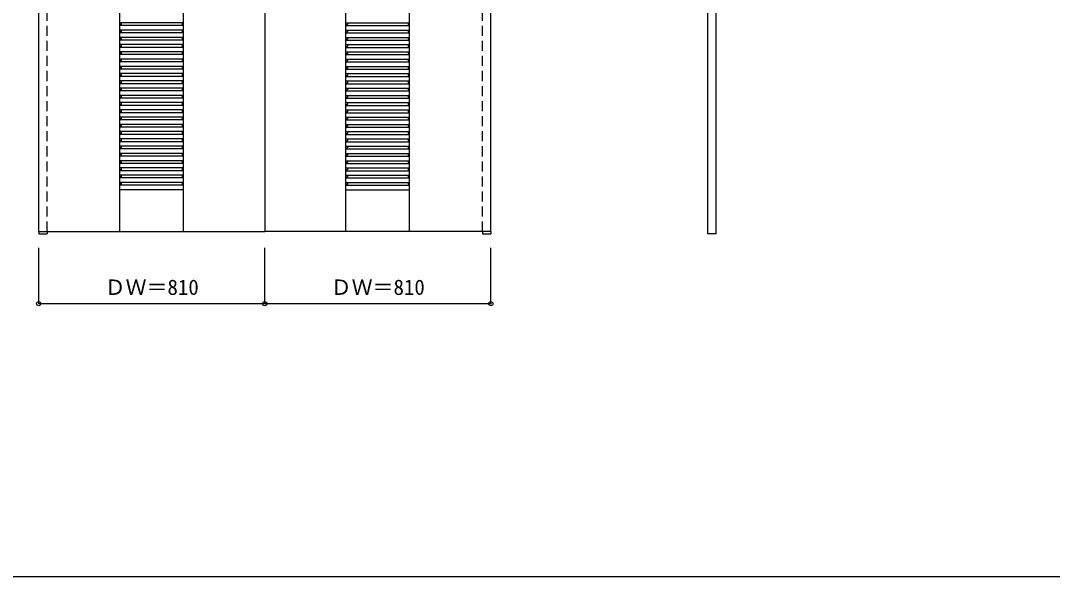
# Model space of a CAD drawing. Units: millimetres, scale not verified. Extents: x -6000 to 5700, y -4307 to 4175.
# Drawn here: x -3964 to -267, y 190 to 2182 of the extents above; entities that cross this region are included whole.
import ezdxf
from ezdxf.enums import TextEntityAlignment as Align

# ---------------------------------------------------------------- set-up
doc = ezdxf.new("R2010")
doc.units = ezdxf.units.MM
doc.header["$LTSCALE"] = 30
doc.header["$PDMODE"] = 32
doc.header["$PDSIZE"] = 15
doc.linetypes.add('DASHED1', pattern=[1.8, 1.2, -0.6])
for name, color, linetype in [('0-2_扉', 3, 'Continuous'), ('0-3_仕上げ', 4, 'Continuous'), ('0-4_枠', 3, 'Continuous'), ('0-B_寸法', 7, 'Continuous'), ('F-1_枠', 6, 'Continuous')]:
    doc.layers.add(name, color=color, linetype=linetype)
doc.styles.add('ＭＳ ゴシック', font='')
doc.styles.get('ＭＳ ゴシック').set_extended_font_data('MS Gothic')

msp = doc.modelspace()

# ---------------------------------------------------------------- linework, layer by layer
at = {"layer": '0-2_扉'}
for p in [(-3089.15, 3409.5), (-3089.15, 3409.5), (-3899.15, 1426.5), (-2279.15, 1426.5)]:
    msp.add_line(p, (-3089.15, 1426.5), dxfattribs=at)
for points in [[(-3899.15, 1426.5), (-3899.15, 3409.5), (-3089.15, 3409.5)], [(-2279.15, 1426.5), (-2279.15, 3409.5), (-3089.15, 3409.5)]]:
    msp.add_lwpolyline(points, dxfattribs=at)
at = {"layer": '0-3_仕上げ', "color": 7}
for p, q in [((-3608.15, 1426.5), (-3608.15, 3409.5)), ((-3380.15, 1426.5), (-3380.15, 3409.5)), ((-2798.15, 1426.5), (-2798.15, 3409.5)), ((-2570.15, 1426.5), (-2570.15, 3409.5)), ((-3380.15, 1576.5), (-3608.15, 1576.5)), ((-2798.15, 1576.5), (-2570.15, 1576.5))]:
    msp.add_line(p, q, dxfattribs=at)
at = {"layer": '0-3_仕上げ'}
for p, q in [((-3380.15, 2174.5), (-3608.15, 2174.5)), ((-3603.15, 2168.08), (-3608.15, 2168.08)), ((-3380.15, 2164.5), (-3608.15, 2164.5)), ((-3380.15, 2148.5), (-3608.15, 2148.5)), ((-3603.15, 2174.5), (-3603.15, 2168.08)), ((-3603.15, 2148.5), (-3603.15, 2142.08)), ((-3385.15, 2174.5), (-3385.15, 2168.08)), ((-3380.15, 2168.08), (-3385.15, 2168.08)), ((-3385.15, 2148.5), (-3385.15, 2142.08)), ((-2798.15, 2174.5), (-2570.15, 2174.5)), ((-2798.15, 2168.08), (-2793.15, 2168.08)), ((-2798.15, 2164.5), (-2570.15, 2164.5)), ((-2798.15, 2148.5), (-2570.15, 2148.5)), ((-2793.15, 2174.5), (-2793.15, 2168.08)), ((-2793.15, 2148.5), (-2793.15, 2142.08)), ((-2575.15, 2174.5), (-2575.15, 2168.08)), ((-2575.15, 2168.08), (-2570.15, 2168.08)), ((-2575.15, 2148.5), (-2575.15, 2142.08)), ((-3603.15, 2142.08), (-3608.15, 2142.08)), ((-3380.15, 2138.5), (-3608.15, 2138.5)), ((-3380.15, 2122.5), (-3608.15, 2122.5)), ((-3603.15, 2116.08), (-3608.15, 2116.08)), ((-3380.15, 2112.5), (-3608.15, 2112.5)), ((-3603.15, 2122.5), (-3603.15, 2116.08)), ((-3380.15, 2142.08), (-3385.15, 2142.08)), ((-3385.15, 2122.5), (-3385.15, 2116.08)), ((-3380.15, 2116.08), (-3385.15, 2116.08)), ((-2798.15, 2142.08), (-2793.15, 2142.08)), ((-2798.15, 2138.5), (-2570.15, 2138.5)), ((-2798.15, 2122.5), (-2570.15, 2122.5)), ((-2798.15, 2116.08), (-2793.15, 2116.08)), ((-2798.15, 2112.5), (-2570.15, 2112.5)), ((-2793.15, 2122.5), (-2793.15, 2116.08)), ((-2575.15, 2142.08), (-2570.15, 2142.08)), ((-2575.15, 2122.5), (-2575.15, 2116.08)), ((-2575.15, 2116.08), (-2570.15, 2116.08)), ((-3380.15, 2096.5), (-3608.15, 2096.5)), ((-3603.15, 2090.08), (-3608.15, 2090.08)), ((-3380.15, 2086.5), (-3608.15, 2086.5)), ((-3380.15, 2070.5), (-3608.15, 2070.5)), ((-3603.15, 2096.5), (-3603.15, 2090.08)), ((-3603.15, 2070.5), (-3603.15, 2064.08)), ((-3385.15, 2096.5), (-3385.15, 2090.08)), ((-3380.15, 2090.08), (-3385.15, 2090.08)), ((-3385.15, 2070.5), (-3385.15, 2064.08)), ((-2798.15, 2096.5), (-2570.15, 2096.5)), ((-2798.15, 2090.08), (-2793.15, 2090.08)), ((-2798.15, 2086.5), (-2570.15, 2086.5)), ((-2798.15, 2070.5), (-2570.15, 2070.5)), ((-2793.15, 2096.5), (-2793.15, 2090.08)), ((-2793.15, 2070.5), (-2793.15, 2064.08)), ((-2575.15, 2096.5), (-2575.15, 2090.08)), ((-2575.15, 2090.08), (-2570.15, 2090.08)), ((-2575.15, 2070.5), (-2575.15, 2064.08)), ((-3603.15, 2064.08), (-3608.15, 2064.08)), ((-3380.15, 2060.5), (-3608.15, 2060.5)), ((-3380.15, 2044.5), (-3608.15, 2044.5)), ((-3603.15, 2038.08), (-3608.15, 2038.08)), ((-3380.15, 2034.5), (-3608.15, 2034.5)), ((-3603.15, 2044.5), (-3603.15, 2038.08)), ((-3380.15, 2064.08), (-3385.15, 2064.08)), ((-3385.15, 2044.5), (-3385.15, 2038.08)), ((-3380.15, 2038.08), (-3385.15, 2038.08)), ((-2798.15, 2064.08), (-2793.15, 2064.08)), ((-2798.15, 2060.5), (-2570.15, 2060.5)), ((-2798.15, 2044.5), (-2570.15, 2044.5)), ((-2798.15, 2038.08), (-2793.15, 2038.08)), ((-2798.15, 2034.5), (-2570.15, 2034.5)), ((-2793.15, 2044.5), (-2793.15, 2038.08)), ((-2575.15, 2064.08), (-2570.15, 2064.08)), ((-2575.15, 2044.5), (-2575.15, 2038.08)), ((-2575.15, 2038.08), (-2570.15, 2038.08)), ((-3380.15, 2018.5), (-3608.15, 2018.5)), ((-3603.15, 2012.08), (-3608.15, 2012.08)), ((-3380.15, 2008.5), (-3608.15, 2008.5)), ((-3603.15, 2018.5), (-3603.15, 2012.08)), ((-3385.15, 2018.5), (-3385.15, 2012.08)), ((-3380.15, 2012.08), (-3385.15, 2012.08)), ((-2798.15, 2018.5), (-2570.15, 2018.5)), ((-2798.15, 2012.08), (-2793.15, 2012.08)), ((-2798.15, 2008.5), (-2570.15, 2008.5)), ((-2793.15, 2018.5), (-2793.15, 2012.08)), ((-2575.15, 2018.5), (-2575.15, 2012.08)), ((-2575.15, 2012.08), (-2570.15, 2012.08)), ((-3380.15, 1992.5), (-3608.15, 1992.5)), ((-3603.15, 1986.08), (-3608.15, 1986.08)), ((-3380.15, 1982.5), (-3608.15, 1982.5)), ((-3380.15, 1966.5), (-3608.15, 1966.5)), ((-3603.15, 1960.08), (-3608.15, 1960.08)), ((-3603.15, 1992.5), (-3603.15, 1986.08)), ((-3603.15, 1966.5), (-3603.15, 1960.08)), ((-3385.15, 1992.5), (-3385.15, 1986.08)), ((-3380.15, 1986.08), (-3385.15, 1986.08)), ((-3385.15, 1966.5), (-3385.15, 1960.08)), ((-3380.15, 1960.08), (-3385.15, 1960.08)), ((-2798.15, 1992.5), (-2570.15, 1992.5)), ((-2798.15, 1986.08), (-2793.15, 1986.08)), ((-2798.15, 1982.5), (-2570.15, 1982.5)), ((-2798.15, 1966.5), (-2570.15, 1966.5)), ((-2798.15, 1960.08), (-2793.15, 1960.08)), ((-2793.15, 1992.5), (-2793.15, 1986.08)), ((-2793.15, 1966.5), (-2793.15, 1960.08)), ((-2575.15, 1992.5), (-2575.15, 1986.08)), ((-2575.15, 1986.08), (-2570.15, 1986.08)), ((-2575.15, 1966.5), (-2575.15, 1960.08)), ((-2575.15, 1960.08), (-2570.15, 1960.08)), ((-3380.15, 1956.5), (-3608.15, 1956.5)), ((-3380.15, 1940.5), (-3608.15, 1940.5)), ((-3603.15, 1934.08), (-3608.15, 1934.08)), ((-3380.15, 1930.5), (-3608.15, 1930.5)), ((-3603.15, 1940.5), (-3603.15, 1934.08)), ((-3385.15, 1940.5), (-3385.15, 1934.08)), ((-3380.15, 1934.08), (-3385.15, 1934.08)), ((-2798.15, 1956.5), (-2570.15, 1956.5)), ((-2798.15, 1940.5), (-2570.15, 1940.5)), ((-2798.15, 1934.08), (-2793.15, 1934.08)), ((-2798.15, 1930.5), (-2570.15, 1930.5)), ((-2793.15, 1940.5), (-2793.15, 1934.08)), ((-2575.15, 1940.5), (-2575.15, 1934.08)), ((-2575.15, 1934.08), (-2570.15, 1934.08)), ((-3380.15, 1914.5), (-3608.15, 1914.5)), ((-3603.15, 1908.08), (-3608.15, 1908.08)), ((-3380.15, 1904.5), (-3608.15, 1904.5)), ((-3380.15, 1888.5), (-3608.15, 1888.5)), ((-3603.15, 1914.5), (-3603.15, 1908.08)), ((-3603.15, 1888.5), (-3603.15, 1882.08)), ((-3385.15, 1914.5), (-3385.15, 1908.08)), ((-3380.15, 1908.08), (-3385.15, 1908.08)), ((-3385.15, 1888.5), (-3385.15, 1882.08)), ((-2798.15, 1914.5), (-2570.15, 1914.5)), ((-2798.15, 1908.08), (-2793.15, 1908.08)), ((-2798.15, 1904.5), (-2570.15, 1904.5)), ((-2798.15, 1888.5), (-2570.15, 1888.5)), ((-2793.15, 1914.5), (-2793.15, 1908.08)), ((-2793.15, 1888.5), (-2793.15, 1882.08)), ((-2575.15, 1914.5), (-2575.15, 1908.08)), ((-2575.15, 1908.08), (-2570.15, 1908.08)), ((-2575.15, 1888.5), (-2575.15, 1882.08)), ((-3603.15, 1882.08), (-3608.15, 1882.08)), ((-3380.15, 1878.5), (-3608.15, 1878.5)), ((-3380.15, 1862.5), (-3608.15, 1862.5)), ((-3603.15, 1856.08), (-3608.15, 1856.08)), ((-3380.15, 1852.5), (-3608.15, 1852.5)), ((-3603.15, 1862.5), (-3603.15, 1856.08)), ((-3380.15, 1882.08), (-3385.15, 1882.08)), ((-3385.15, 1862.5), (-3385.15, 1856.08)), ((-3380.15, 1856.08), (-3385.15, 1856.08)), ((-2798.15, 1882.08), (-2793.15, 1882.08)), ((-2798.15, 1878.5), (-2570.15, 1878.5)), ((-2798.15, 1862.5), (-2570.15, 1862.5)), ((-2798.15, 1856.08), (-2793.15, 1856.08)), ((-2798.15, 1852.5), (-2570.15, 1852.5)), ((-2793.15, 1862.5), (-2793.15, 1856.08)), ((-2575.15, 1882.08), (-2570.15, 1882.08)), ((-2575.15, 1862.5), (-2575.15, 1856.08)), ((-2575.15, 1856.08), (-2570.15, 1856.08)), ((-3380.15, 1836.5), (-3608.15, 1836.5)), ((-3603.15, 1830.08), (-3608.15, 1830.08)), ((-3380.15, 1826.5), (-3608.15, 1826.5)), ((-3603.15, 1836.5), (-3603.15, 1830.08)), ((-3385.15, 1836.5), (-3385.15, 1830.08)), ((-3380.15, 1830.08), (-3385.15, 1830.08)), ((-2798.15, 1836.5), (-2570.15, 1836.5)), ((-2798.15, 1830.08), (-2793.15, 1830.08)), ((-2798.15, 1826.5), (-2570.15, 1826.5)), ((-2793.15, 1836.5), (-2793.15, 1830.08)), ((-2575.15, 1836.5), (-2575.15, 1830.08)), ((-2575.15, 1830.08), (-2570.15, 1830.08)), ((-3380.15, 1810.5), (-3608.15, 1810.5)), ((-3603.15, 1804.08), (-3608.15, 1804.08)), ((-3380.15, 1800.5), (-3608.15, 1800.5)), ((-3380.15, 1784.5), (-3608.15, 1784.5)), ((-3603.15, 1778.08), (-3608.15, 1778.08)), ((-3603.15, 1810.5), (-3603.15, 1804.08)), ((-3603.15, 1784.5), (-3603.15, 1778.08)), ((-3385.15, 1810.5), (-3385.15, 1804.08)), ((-3380.15, 1804.08), (-3385.15, 1804.08)), ((-3385.15, 1784.5), (-3385.15, 1778.08)), ((-3380.15, 1778.08), (-3385.15, 1778.08)), ((-2798.15, 1810.5), (-2570.15, 1810.5)), ((-2798.15, 1804.08), (-2793.15, 1804.08)), ((-2798.15, 1800.5), (-2570.15, 1800.5)), ((-2798.15, 1784.5), (-2570.15, 1784.5)), ((-2798.15, 1778.08), (-2793.15, 1778.08)), ((-2793.15, 1810.5), (-2793.15, 1804.08)), ((-2793.15, 1784.5), (-2793.15, 1778.08)), ((-2575.15, 1810.5), (-2575.15, 1804.08)), ((-2575.15, 1804.08), (-2570.15, 1804.08)), ((-2575.15, 1784.5), (-2575.15, 1778.08)), ((-2575.15, 1778.08), (-2570.15, 1778.08)), ((-3380.15, 1774.5), (-3608.15, 1774.5)), ((-3380.15, 1758.5), (-3608.15, 1758.5)), ((-3603.15, 1752.08), (-3608.15, 1752.08)), ((-3380.15, 1748.5), (-3608.15, 1748.5)), ((-3603.15, 1758.5), (-3603.15, 1752.08)), ((-3385.15, 1758.5), (-3385.15, 1752.08)), ((-3380.15, 1752.08), (-3385.15, 1752.08)), ((-2798.15, 1774.5), (-2570.15, 1774.5)), ((-2798.15, 1758.5), (-2570.15, 1758.5)), ((-2798.15, 1752.08), (-2793.15, 1752.08)), ((-2798.15, 1748.5), (-2570.15, 1748.5)), ((-2793.15, 1758.5), (-2793.15, 1752.08)), ((-2575.15, 1758.5), (-2575.15, 1752.08)), ((-2575.15, 1752.08), (-2570.15, 1752.08)), ((-3380.15, 1732.5), (-3608.15, 1732.5)), ((-3603.15, 1726.08), (-3608.15, 1726.08)), ((-3380.15, 1722.5), (-3608.15, 1722.5)), ((-3380.15, 1706.5), (-3608.15, 1706.5)), ((-3603.15, 1732.5), (-3603.15, 1726.08)), ((-3603.15, 1706.5), (-3603.15, 1700.08)), ((-3385.15, 1732.5), (-3385.15, 1726.08)), ((-3380.15, 1726.08), (-3385.15, 1726.08)), ((-3385.15, 1706.5), (-3385.15, 1700.08)), ((-2798.15, 1732.5), (-2570.15, 1732.5)), ((-2798.15, 1726.08), (-2793.15, 1726.08)), ((-2798.15, 1722.5), (-2570.15, 1722.5)), ((-2798.15, 1706.5), (-2570.15, 1706.5)), ((-2793.15, 1732.5), (-2793.15, 1726.08)), ((-2793.15, 1706.5), (-2793.15, 1700.08)), ((-2575.15, 1732.5), (-2575.15, 1726.08)), ((-2575.15, 1726.08), (-2570.15, 1726.08)), ((-2575.15, 1706.5), (-2575.15, 1700.08)), ((-3603.15, 1700.08), (-3608.15, 1700.08)), ((-3380.15, 1696.5), (-3608.15, 1696.5)), ((-3380.15, 1680.5), (-3608.15, 1680.5)), ((-3603.15, 1674.08), (-3608.15, 1674.08)), ((-3380.15, 1670.5), (-3608.15, 1670.5)), ((-3603.15, 1680.5), (-3603.15, 1674.08)), ((-3380.15, 1700.08), (-3385.15, 1700.08)), ((-3385.15, 1680.5), (-3385.15, 1674.08)), ((-3380.15, 1674.08), (-3385.15, 1674.08)), ((-2798.15, 1700.08), (-2793.15, 1700.08)), ((-2798.15, 1696.5), (-2570.15, 1696.5)), ((-2798.15, 1680.5), (-2570.15, 1680.5)), ((-2798.15, 1674.08), (-2793.15, 1674.08)), ((-2798.15, 1670.5), (-2570.15, 1670.5)), ((-2793.15, 1680.5), (-2793.15, 1674.08)), ((-2575.15, 1700.08), (-2570.15, 1700.08)), ((-2575.15, 1680.5), (-2575.15, 1674.08)), ((-2575.15, 1674.08), (-2570.15, 1674.08)), ((-3380.15, 1654.5), (-3608.15, 1654.5)), ((-3603.15, 1648.08), (-3608.15, 1648.08)), ((-3380.15, 1644.5), (-3608.15, 1644.5)), ((-3380.15, 1628.5), (-3608.15, 1628.5)), ((-3603.15, 1654.5), (-3603.15, 1648.08)), ((-3603.15, 1628.5), (-3603.15, 1622.08)), ((-3385.15, 1654.5), (-3385.15, 1648.08)), ((-3380.15, 1648.08), (-3385.15, 1648.08)), ((-3385.15, 1628.5), (-3385.15, 1622.08)), ((-2798.15, 1654.5), (-2570.15, 1654.5)), ((-2798.15, 1648.08), (-2793.15, 1648.08)), ((-2798.15, 1644.5), (-2570.15, 1644.5)), ((-2798.15, 1628.5), (-2570.15, 1628.5)), ((-2793.15, 1654.5), (-2793.15, 1648.08)), ((-2793.15, 1628.5), (-2793.15, 1622.08)), ((-2575.15, 1654.5), (-2575.15, 1648.08)), ((-2575.15, 1648.08), (-2570.15, 1648.08)), ((-2575.15, 1628.5), (-2575.15, 1622.08)), ((-3603.15, 1622.08), (-3608.15, 1622.08)), ((-3380.15, 1618.5), (-3608.15, 1618.5)), ((-3380.15, 1602.5), (-3608.15, 1602.5)), ((-3603.15, 1596.08), (-3608.15, 1596.08)), ((-3380.15, 1592.5), (-3608.15, 1592.5)), ((-3603.15, 1602.5), (-3603.15, 1596.08)), ((-3380.15, 1622.08), (-3385.15, 1622.08)), ((-3385.15, 1602.5), (-3385.15, 1596.08)), ((-3380.15, 1596.08), (-3385.15, 1596.08)), ((-2798.15, 1622.08), (-2793.15, 1622.08)), ((-2798.15, 1618.5), (-2570.15, 1618.5)), ((-2798.15, 1602.5), (-2570.15, 1602.5)), ((-2798.15, 1596.08), (-2793.15, 1596.08)), ((-2798.15, 1592.5), (-2570.15, 1592.5)), ((-2793.15, 1602.5), (-2793.15, 1596.08)), ((-2575.15, 1622.08), (-2570.15, 1622.08)), ((-2575.15, 1602.5), (-2575.15, 1596.08)), ((-2575.15, 1596.08), (-2570.15, 1596.08))]:
    msp.add_line(p, q, dxfattribs=at)
at = {"layer": '0-4_枠'}
for p, q in [((-1502.15, 1418), (-1502.15, 3453)), ((-1472.15, 1418), (-1472.15, 3453)), ((-3899.15, 1426.5), (-3899.15, 1418)), ((-3899.15, 1418), (-3869.15, 1418)), ((-3869.15, 1426.5), (-3869.15, 1418)), ((-2309.15, 1426.5), (-2309.15, 1418)), ((-2309.15, 1418), (-2279.15, 1418)), ((-2279.15, 1426.5), (-2279.15, 1418)), ((-1472.15, 1418), (-1502.15, 1418))]:
    msp.add_line(p, q, dxfattribs=at)
at = {"layer": '0-4_枠', "color": 4, "linetype": 'DASHED1'}
for p, q in [((-3899.15, 1426), (-3899.15, 3423)), ((-3869.15, 1426), (-3869.15, 3423)), ((-2309.15, 1426), (-2309.15, 3423)), ((-2279.15, 1426), (-2279.15, 3423))]:
    msp.add_line(p, q, dxfattribs=at)
at = {"layer": '0-B_寸法', "color": 4}
for p, q in [((-3899.15, 1168), (-3899.15, 1368)), ((-3089.15, 1168), (-3089.15, 1368)), ((-2279.15, 1168), (-2279.15, 1368)), ((-3899.15, 1168), (-2279.15, 1168))]:
    msp.add_line(p, q, dxfattribs=at)
at = {"layer": '0-B_寸法'}
for p in [(-3899.15, 1168), (-3089.15, 1168), (-2279.15, 1168)]:
    msp.add_point(p, dxfattribs=at)
at = {"layer": 'F-1_枠'}
msp.add_line((-6000, 190.5), (5700, 190.5), dxfattribs=at)

# ---------------------------------------------------------------- texts
at = {"layer": '0-B_寸法', "style": 'ＭＳ ゴシック'}
for p in [(-3662.9, 1183), (-2852.9, 1183)]:
    msp.add_text('ＤＷ＝810', height=54.99, dxfattribs=at).set_placement(p, align=Align.BOTTOM_LEFT)

doc.saveas('drawing.dxf')
